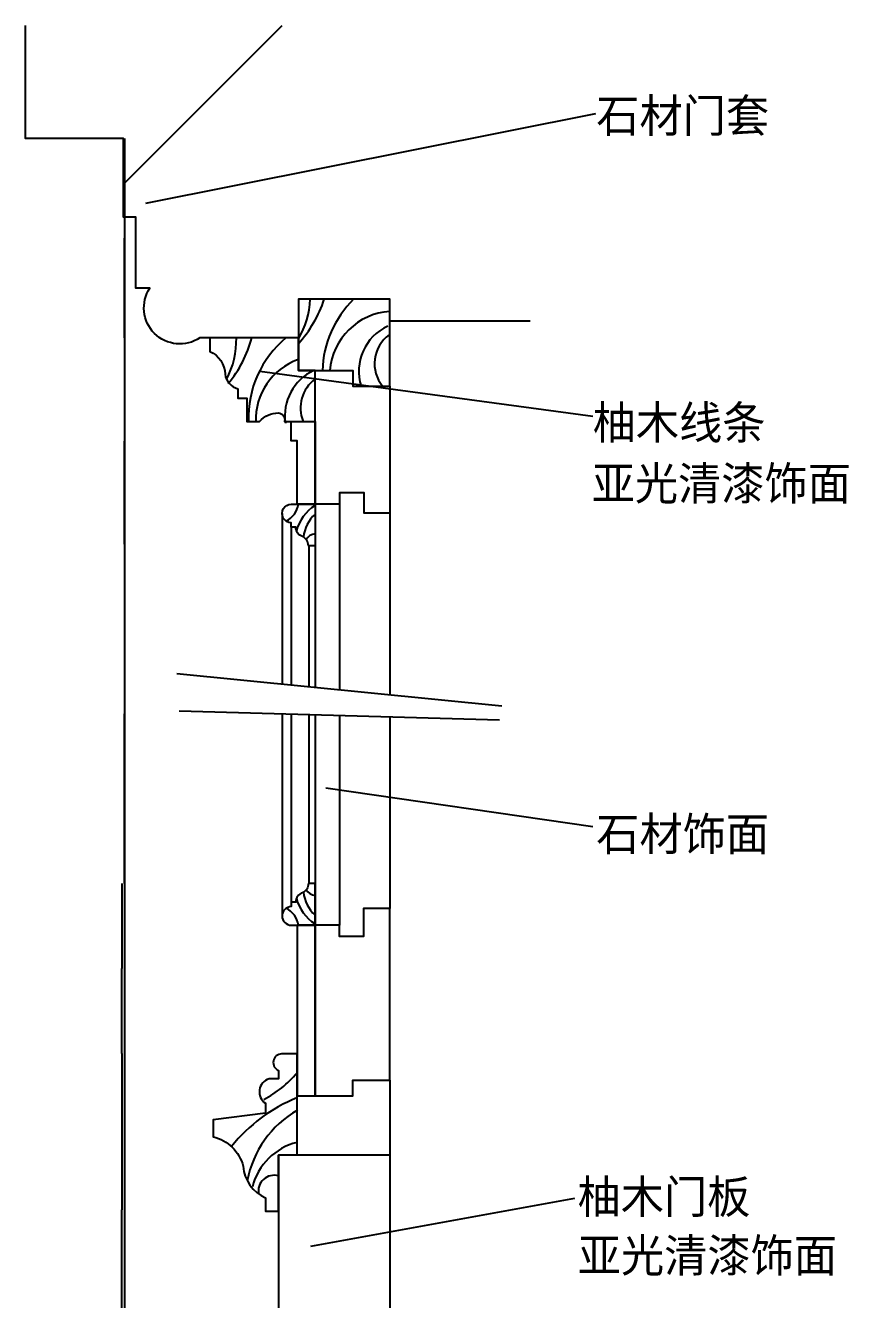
# Model space of a CAD drawing. Header units: metres. Extents: x 63 to 3579, y 112 to 4698.
# Drawn here: x 2583 to 3574, y 3043 to 4576 of the extents above; entities that cross this region are included whole.
import ezdxf

# ---------------------------------------------------------------- set-up
doc = ezdxf.new("R2010")
doc.units = ezdxf.units.M
for name, color, linetype in [('2', 2, 'Continuous'), ('3', 3, 'Continuous'), ('4', 4, 'Continuous'), ('7', 7, 'Continuous'), ('BH', 3, 'Continuous'), ('DIM', 3, 'Continuous'), ('TEXT', 3, 'Continuous')]:
    doc.layers.add(name, color=color, linetype=linetype)
doc.dimstyles.get("Standard").update_dxf_attribs({"dimtxt": 2.5, "dimasz": 2.5, "dimexe": 1.25, "dimexo": 0.625, "dimtad": 1, "dimcen": 2.5, "dimazin": 3, "dimtfac": 1, "dimtmove": 0, "dimatfit": 3})

# ---------------------------------------------------------------- blocks, each defined once
blk = doc.blocks.new('*D6')
for p, q in [((2702.37, 4199.95), (2702.37, 4075.81)), ((2702.12, 4075.81), (2701.87, 4075.81)), ((2702.37, 3951.67), (2702.37, 4075.81)), ((2702.37, 4075.81), (2702.37, 4075.81)), ((2702.62, 4075.81), (2702.87, 4075.81))]:
    blk.add_line(p, q)
at = {"layer": 'Defpoints'}
for p in [(2702.37, 4199.95), (2702.37, 4075.81), (2702.37, 3951.67)]:
    blk.add_point(p, dxfattribs=at)
at = {"layer": 'DIM', "insert": (2702.37, 4076.935), "char_height": 1, "attachment_point": 5}
blk.add_mtext('125', dxfattribs=at)
blk = doc.blocks.new('*D7')
for p, q in [((2702.37, 4439.9), (2702.37, 4319.93)), ((2702.12, 4319.93), (2701.87, 4319.93)), ((2702.37, 4199.95), (2702.37, 4319.93)), ((2702.37, 4319.93), (2702.37, 4319.93)), ((2702.62, 4319.93), (2702.87, 4319.93))]:
    blk.add_line(p, q)
at = {"layer": 'Defpoints'}
for p in [(2702.37, 4439.9), (2702.37, 4319.93), (2702.37, 4199.95)]:
    blk.add_point(p, dxfattribs=at)
at = {"layer": 'DIM', "insert": (2702.37, 4321.055), "char_height": 1, "attachment_point": 5}
blk.add_mtext('120', dxfattribs=at)
blk = doc.blocks.new('*D8')
for p, q in [((2699.38, 3338.93), (2699.38, 3150.8)), ((2699.13, 3150.8), (2698.88, 3150.8)), ((2699.38, 2962.68), (2699.38, 3150.8)), ((2699.38, 3150.8), (2699.38, 3150.8)), ((2699.63, 3150.8), (2699.88, 3150.8))]:
    blk.add_line(p, q)
at = {"layer": 'Defpoints'}
for p in [(2699.38, 3338.93), (2699.38, 3150.8), (2699.38, 2962.68)]:
    blk.add_point(p, dxfattribs=at)
at = {"layer": 'DIM', "insert": (2699.38, 3151.925), "char_height": 1, "attachment_point": 5}
blk.add_mtext('150', dxfattribs=at)
blk = doc.blocks.new('*D9')
for p, q in [((2699.38, 3543.42), (2699.38, 3441.17)), ((2699.13, 3441.17), (2698.88, 3441.17)), ((2699.38, 3338.93), (2699.38, 3441.17)), ((2699.38, 3441.17), (2699.38, 3441.17)), ((2699.63, 3441.17), (2699.88, 3441.17))]:
    blk.add_line(p, q)
at = {"layer": 'Defpoints'}
for p in [(2699.38, 3543.42), (2699.38, 3441.17), (2699.38, 3338.93)]:
    blk.add_point(p, dxfattribs=at)
at = {"layer": 'DIM', "insert": (2699.38, 3442.295), "char_height": 1, "attachment_point": 5}
blk.add_mtext('95', dxfattribs=at)
blk = doc.blocks.new('*D10')
for p, q in [((2702.37, 3951.67), (2702.37, 3747.54)), ((2702.12, 3747.54), (2701.87, 3747.54)), ((2702.37, 3543.42), (2702.37, 3747.54)), ((2702.37, 3747.54), (2702.37, 3747.54)), ((2702.62, 3747.54), (2702.87, 3747.54))]:
    blk.add_line(p, q)
at = {"layer": 'Defpoints'}
for p in [(2702.37, 3951.67), (2702.37, 3747.54), (2702.37, 3543.42)]:
    blk.add_point(p, dxfattribs=at)
at = {"layer": 'DIM', "insert": (2702.37, 3748.665), "char_height": 1, "attachment_point": 5}
blk.add_mtext('200', dxfattribs=at)
blk = doc.blocks.new('*D20')
for p, q in [((2702.37, 4439.9), (2702.37, 2498.8)), ((2678.795, 2498.8), (2658.97, 2498.8)), ((2659.22, 557.7), (2659.22, 2498.8)), ((2702.62, 2498.8), (2682.795, 2498.8))]:
    blk.add_line(p, q)
at = {"layer": 'Defpoints'}
for p in [(2702.37, 4439.9), (2702.37, 2498.8), (2659.22, 557.7)]:
    blk.add_point(p, dxfattribs=at)
at = {"layer": 'DIM', "insert": (2680.795, 2498.8), "char_height": 1, "attachment_point": 5}
blk.add_mtext('2990', dxfattribs=at)

msp = doc.modelspace()

# ---------------------------------------------------------------- hatches: boundary and pattern name
at = {"layer": 'BH'}
h = msp.add_hatch(dxfattribs=at)
h.set_pattern_fill('AR-CONC', scale=40)
h.paths.add_polyline_path([(2911.76, 4246.46), (3021.76, 4246.46), (3021.76, 4219.96), (3190.88, 4219.96), (3190.88, 4575.86), (2583.26, 4575.86), (2583.26, 4439.96), (2701.21, 4439.96), (2701.21, 4345.14), (2716.09, 4345.14), (2716.09, 4259.96), (2733.11, 4259.96, 0.82), (2793.11, 4199.96), (2911.76, 4199.96)])
h = msp.add_hatch(dxfattribs=at)
h.set_pattern_fill('ANSI31', scale=375)
h.paths.add_polyline_path([(2583.26, 4575.86), (2583.26, 4439.96), (2701.21, 4439.96), (2701.21, 4345.14), (2716.09, 4345.14), (2716.09, 4259.96), (2733.11, 4259.96, 0.82), (2793.11, 4199.96), (2911.76, 4199.96), (2911.76, 4246.46), (3021.76, 4246.46), (3021.76, 4219.96), (3190.88, 4219.96), (3190.88, 4575.86)])

# ---------------------------------------------------------------- linework, layer by layer
at = {"layer": '2'}
msp.add_lwpolyline([(3190.88, 4219.96), (3021.76, 4219.96), (3021.76, 4246.46), (2911.76, 4246.46), (2911.76, 4246.46), (2911.76, 4199.96), (2793.11, 4199.96, -0.82), (2733.11, 4259.96), (2716.09, 4259.96), (2716.09, 4345.14), (2701.21, 4345.14), (2701.21, 4439.96), (2583.26, 4439.96), (2583.26, 4575.86)], format="xyb", dxfattribs=at)
at = {"layer": '3'}
for p, q in [((2903.19, 3972.37), (2903.19, 3782.39)), ((2924.32, 3950.04), (2924.32, 3780.31)), ((2765.38, 3796), (3156.73, 3757.35)), ((2768.41, 3751.05), (3154, 3740.53)), ((2903.19, 3747.38), (2903.19, 3515.64)), ((2924.32, 3746.8), (2924.32, 3543.32))]:
    msp.add_line(p, q, dxfattribs=at)
at = {"layer": '4'}
for p, q in [((2931.76, 4146.98), (2931.76, 4146.98)), ((2931.76, 3999.96), (2931.76, 3779.57)), ((2961.36, 3999.96), (2961.36, 3776.65)), ((3021.76, 3988.99), (3021.76, 3770.68)), ((2931.76, 3746.6), (2931.76, 3493.32)), ((2961.36, 3745.79), (2961.36, 3493.32)), ((3021.76, 3744.14), (3021.76, 3513.44)), ((2910.1, 3216.79), (2910.1, 3288.03)), ((2910.1, 3216.79), (2887.69, 3216.79)), ((2887.69, 3216.79), (2887.69, 3177.14)), ((2887.69, 3177.14), (2887.69, 2964.38))]:
    msp.add_line(p, q, dxfattribs=at)
for points in [[(2977.33, 4160.63), (2977.33, 4141.76), (3021.76, 4141.76), (3021.76, 4246.46), (2911.76, 4246.46), (2911.76, 4160.63)], [(3021.76, 4141.76), (3021.76, 3988.99), (2990.85, 3988.99), (2990.85, 4013.66), (2961.36, 4013.66), (2961.36, 3999.96), (2931.76, 3999.96), (2931.76, 4160.63), (2977.33, 4160.63), (2977.33, 4141.76)], [(2910.1, 3999.96), (2910.1, 4076.25), (2902.98, 4076.25), (2902.98, 4099.5), (2931.76, 4099.5), (2931.76, 3999.96)], [(2977.33, 3306.9), (3021.76, 3306.9), (3021.76, 3513.44), (2990.29, 3513.44), (2990.29, 3479.62), (2961.36, 3479.62), (2961.36, 3493.32), (2931.76, 3493.32), (2931.76, 3288.03), (2977.33, 3288.03)], [(2910.1, 3493.32), (2910.1, 3339.76), (2910.1, 3339.76), (2910.1, 3288.03), (2931.76, 3288.03), (2931.76, 3493.32)], [(2977.33, 3288.03), (2977.33, 3306.9), (3021.76, 3306.9), (3021.76, 3216.79), (2910.1, 3216.79), (2910.1, 3288.03)]]:
    msp.add_lwpolyline(points, close=True, dxfattribs=at)
for points in [[(2805.36, 4199.96), (2805.36, 4183.71, -0.29), (2823.44, 4156.31, 0.29), (2839.02, 4138.58), (2839.02, 4127.36), (2849.62, 4127.36), (2849.62, 4099.5), (2865.07, 4099.5, -0.22), (2887.65, 4109.6, -0.48), (2895.1, 4099.5), (2931.76, 4099.5), (2931.76, 4146.98), (2931.76, 4160.63), (2911.76, 4160.63), (2911.76, 4199.96), (2805, 4199.96)], [(2910.1, 3216.79), (2910.1, 3338.44), (2891.62, 3338.44, 0.82), (2887.99, 3318.51), (2887.99, 3308.46), (2876.53, 3308.46, 0.64), (2872.19, 3279.11), (2872.19, 3267.26), (2809.07, 3259.08), (2809.07, 3238.85, -0.28), (2845.29, 3203.26, 0.28), (2872.34, 3165.12), (2872.34, 3149.37), (2887.69, 3149.37), (2887.69, 3216.79), (2887.69, 3149.37)]]:
    msp.add_lwpolyline(points, format="xyb", dxfattribs=at)
for points in [[(2903.19, 3972.29), (2903.19, 3977.64, -1), (2903.27, 3999.96), (2931.76, 3999.96), (2931.76, 3949.96), (2923.72, 3949.96, 0.3), (2916.68, 3960.89, -0.33), (2908.55, 3972.29)], [(2903.19, 3520.99), (2903.19, 3515.64, 1), (2903.27, 3493.32), (2931.76, 3493.32), (2931.76, 3543.32), (2923.72, 3543.32, -0.3), (2916.68, 3532.4, 0.33), (2908.55, 3520.99)]]:
    msp.add_lwpolyline(points, format="xyb", close=True, dxfattribs=at)
msp.add_lwpolyline([(3021.76, 3216.79), (3021.76, 2940.1), (2977.69, 2940.1), (2977.69, 2964.38), (2977.69, 2940.1)], dxfattribs=at)
at = {"layer": '7'}
for p, q in [((2892.07, 3988.84), (2892.07, 3783.49)), ((2892.07, 3747.68), (2892.07, 3504.44))]:
    msp.add_line(p, q, dxfattribs=at)
at = {"layer": 'BH'}
for centre, radius, start, end in [((2803.06, 4291.74), 146.87, 317.74, 342.04), ((2821.61, 4251.66), 104.59, 329.54, 357.15), ((3066.43, 4156.7), 125.84, 134.5, 178.21), ((3027.05, 4154.48), 77.62, 93.91, 175.46), ((3043.96, 4159.89), 59.45, 114.42, 197.76), ((3046.89, 4168.96), 43.49, 126.8, 218.71), ((2732.53, 4198.26), 104.59, 332.57, 0.93), ((2713.98, 4238.34), 146.87, 320.49, 344.85), ((2977.34, 4103.31), 125.84, 129.82, 181.74), ((2937.97, 4101.09), 77.62, 110.03, 181.84), ((2954.88, 4106.5), 59.45, 114.42, 188.92), ((2957.81, 4115.57), 43.49, 126.8, 201.69), ((2885.92, 4003.23), 25.97, 294.84, 352.78), ((2958.38, 3955.6), 50.34, 121.93, 166.37), ((2959.48, 3956.42), 41.77, 131.58, 174.74), ((2932.79, 3950.63), 13.45, 94.39, 149.87), ((2958.38, 3537.68), 50.34, 193.63, 238.07), ((2959.48, 3536.86), 41.77, 185.26, 228.42), ((2932.79, 3542.65), 13.45, 210.13, 265.61), ((2885.92, 3490.05), 25.97, 7.22, 65.16), ((2808.73, 3401.03), 132.42, 297.57, 319.95), ((2985.4, 3101.7), 198.88, 112.34, 140.86), ((2972.72, 3162.31), 124.85, 119.84, 169.16), ((2928.13, 3160.18), 74.08, 104.09, 165.67), ((2882.62, 3173.41), 19.04, 74.55, 190.88)]:
    msp.add_arc(centre, radius, start, end, dxfattribs=at)

# ---------------------------------------------------------------- texts
at = {"layer": 'TEXT'}
for s, p in [('石材门套', (3270.32, 4447.39)), ('柚木线条', (3265.96, 4078.07)), ('亚光清漆饰面', (3264.77, 4004.93)), ('石材饰面', (3270.32, 3583.11)), ('柚木门板', (3247.74, 3146.6)), ('亚光清漆饰面', (3248.09, 3075.97))]:
    msp.add_text(s, height=40, dxfattribs=at).set_placement(p)

# ---------------------------------------------------------------- dimensions: what is measured, and where the dimension line sits
at = {"layer": 'DIM'}
for base, p1, p2, text, picture, middle in [((2702.37, 2498.8), (2702.37, 4439.9), (2659.22, 557.7), '2990', '*D20', (2680.795, 2498.8)), ((2702.37, 4319.93), (2702.37, 4199.95), (2702.37, 4439.9), '120', '*D7', (2702.37, 4321.055)), ((2702.37, 4075.81), (2702.37, 3951.67), (2702.37, 4199.95), '125', '*D6', (2702.37, 4076.935)), ((2702.37, 3747.54), (2702.37, 3543.42), (2702.37, 3951.67), '200', '*D10', (2702.37, 3748.665)), ((2699.38, 3441.17), (2699.38, 3338.93), (2699.38, 3543.42), '95', '*D9', (2699.38, 3442.295)), ((2699.38, 3150.8), (2699.38, 2962.68), (2699.38, 3338.93), '150', '*D8', (2699.38, 3151.925))]:
    dim = msp.add_linear_dim(base=base, p1=p1, p2=p2, text=text, dimstyle='Standard', dxfattribs=at)
    dim.commit()
    dim.dimension.update_dxf_attribs({"geometry": picture, "text_midpoint": middle})

# ---------------------------------------------------------------- leaders
for points in [[(2728.27, 4361.94), (3269.64, 4470.12)], [(2865.41, 4160.01), (3266.03, 4105.92)], [(2944.82, 3658.79), (3266.03, 3611.91)], [(2926.77, 3107.09), (3244.38, 3164.78)]]:
    msp.add_leader(points, dimstyle='Standard', dxfattribs=at)

doc.saveas('drawing.dxf')
